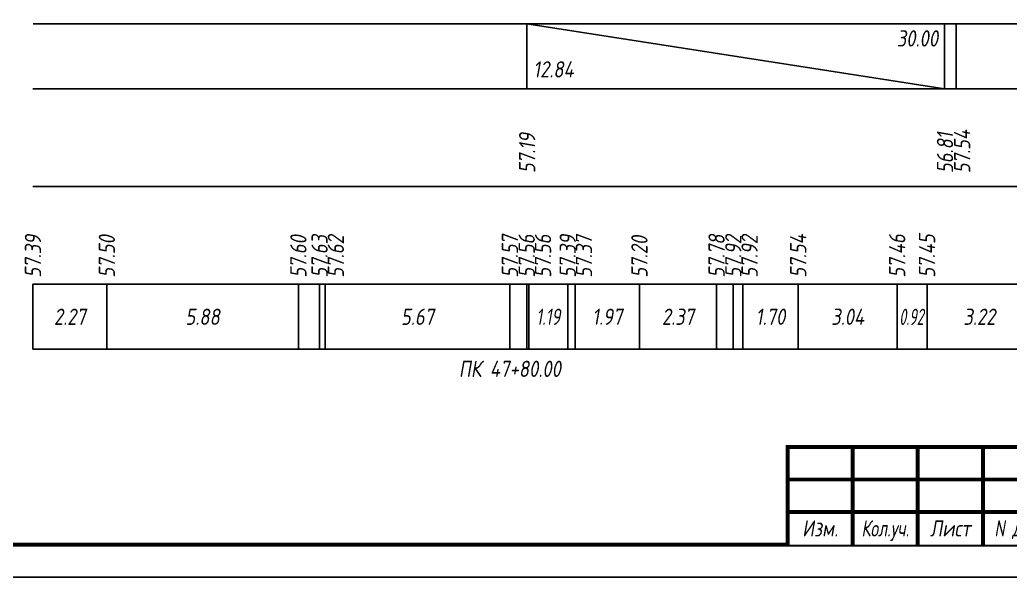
# Model space of a CAD drawing. Extents: x -717 to 1451, y -133302 to 233.
# Drawn here: x 82 to 234.1, y -75586.4 to -75500.8 of the extents above; entities that cross this region are included whole.
import ezdxf
from ezdxf.enums import TextEntityAlignment as Align

# ---------------------------------------------------------------- set-up
doc = ezdxf.new("R2010")
doc.units = 0
for name, color, linetype in [('Зарамочное оформление', 7, 'Continuous'), ('Код_510', 7, 'Continuous'), ('Код_516', 1, 'Continuous'), ('Подписи поперечников', 7, 'Continuous'), ('Таблица', 7, 'Continuous')]:
    doc.layers.add(name, color=color, linetype=linetype)
doc.styles.add('М', font='romand.shx', dxfattribs={"width": 0.8, "oblique": 10, "height": 2.5})

# ---------------------------------------------------------------- blocks, each defined once
blk = doc.blocks.new('Штамп')
at = {"linetype": 'Continuous'}
blk.add_wipeout([(199.95, -411.25), (384.95, -411.25), (384.95, -426.25), (199.95, -426.25)], dxfattribs=at).dxf.layer = 'Зарамочное оформление'
at = {"layer": 'Зарамочное оформление', "linetype": 'Continuous', "lineweight": -3, "const_width": 0.6, "flags": 128}
for points in [[(199.95, -426.25), (199.95, -411.25), (384.95, -411.25)], [(209.95, -411.25), (209.95, -426.25)], [(219.95, -411.25), (219.95, -426.25)], [(229.95, -411.25), (229.95, -426.25)], [(199.95, -416.25), (264.95, -416.25)], [(199.95, -421.25), (264.95, -421.25)]]:
    blk.add_lwpolyline(points, dxfattribs=at)
at = {"layer": 'Зарамочное оформление', "linetype": 'Continuous', "style": 'М', "oblique": 10}
for s, width, p in [('Изм.', 0.8, (204.95, -423.75)), ('Кол.уч.', 0.7, (214.95, -423.75)), ('Лист', 0.8, (224.95, -423.75)), ('N док.', 0.7, (235.28, -423.75))]:
    blk.add_text(s, height=2.5, dxfattribs=dict(at, width=width)).set_placement(p, align=Align.MIDDLE_CENTER)
blk = doc.blocks.new('шифр')
blk.add_blockref('Штамп', (0, -75215))

msp = doc.modelspace()

# ---------------------------------------------------------------- linework, layer by layer
at = {"flags": 128}
msp.add_lwpolyline([(-30.054, -75586.421), (389.946, -75586.421), (389.946, -75289.421), (-30.054, -75289.421)], close=True, dxfattribs=at)
at = {"const_width": 0.6, "flags": 128}
msp.add_lwpolyline([(-10.054, -75581.421), (384.946, -75581.421), (384.946, -75294.421), (-10.054, -75294.421)], close=True, dxfattribs=at)
at = {"layer": 'Код_510'}
for p, q in [((84.06, -75551.421), (84.06, -75541.421)), ((95.413, -75551.421), (95.413, -75541.421)), ((124.823, -75551.421), (124.823, -75541.421)), ((128.079, -75551.421), (128.079, -75541.421)), ((128.944, -75551.421), (128.944, -75541.421)), ((157.31, -75551.421), (157.31, -75541.421)), ((159.897, -75551.421), (159.897, -75541.421)), ((160.218, -75551.421), (160.218, -75541.421)), ((166.185, -75551.421), (166.185, -75541.421)), ((167.353, -75551.421), (167.353, -75541.421)), ((177.203, -75551.421), (177.203, -75541.421)), ((189.055, -75551.421), (189.055, -75541.421)), ((191.619, -75551.421), (191.619, -75541.421)), ((193.103, -75551.421), (193.103, -75541.421)), ((201.591, -75551.421), (201.591, -75541.421)), ((216.789, -75551.421), (216.789, -75541.421)), ((221.374, -75551.421), (221.374, -75541.421))]:
    msp.add_line(p, q, dxfattribs=at)
at = {"layer": 'Код_516'}
for p, q in [((159.897, -75511.421), (159.897, -75501.421)), ((159.897, -75501.421), (224.077, -75511.421)), ((224.077, -75511.421), (224.077, -75501.421)), ((224.077, -75511.421), (224.077, -75501.421)), ((225.836, -75511.421), (225.836, -75501.421))]:
    msp.add_line(p, q, dxfattribs=at)
at = {"layer": 'Таблица'}
for p, q in [((84.114, -75501.421), (250.89, -75501.421)), ((84.06, -75511.421), (250.836, -75511.421)), ((84.06, -75526.421), (250.836, -75526.421)), ((84.06, -75541.421), (250.836, -75541.421)), ((84.06, -75551.421), (250.836, -75551.421))]:
    msp.add_line(p, q, dxfattribs=at)

# ---------------------------------------------------------------- texts
at = {"layer": 'Код_510', "style": 'М', "oblique": 10, "width": 0.8}
for s, p in [('57.39', (84.06, -75540.421)), ('57.50', (95.413, -75540.421)), ('57.60', (124.823, -75540.421)), ('57.63', (128.079, -75540.421)), ('57.62', (130.579, -75540.421)), ('57.57', (157.31, -75540.421)), ('57.56', (159.897, -75540.421)), ('57.56', (162.397, -75540.421)), ('57.39', (166.185, -75540.421)), ('57.37', (168.685, -75540.421)), ('57.20', (177.203, -75540.421)), ('57.78', (189.055, -75540.421)), ('57.92', (191.619, -75540.421)), ('57.92', (194.119, -75540.421)), ('57.54', (201.591, -75540.421)), ('57.46', (216.789, -75540.421)), ('57.45', (221.374, -75540.421))]:
    msp.add_text(s, height=2.5, rotation=90, dxfattribs=at).set_placement(p, align=Align.MIDDLE_LEFT)
at = {"layer": 'Код_510', "style": 'М', "oblique": 10}
for s, width, p in [('2.27', 0.8, (89.736, -75546.421)), ('5.88', 0.8, (110.118, -75546.421)), ('5.67', 0.8, (143.127, -75546.421)), ('1.19', 0.7, (163.202, -75546.421)), ('1.97', 0.8, (172.278, -75546.421)), ('2.37', 0.8, (183.129, -75546.421)), ('1.70', 0.8, (197.347, -75546.421)), ('3.04', 0.8, (209.19, -75546.421)), ('0.92', 0.6, (218.975, -75546.435)), ('3.22', 0.8, (229.412, -75546.421))]:
    msp.add_text(s, height=2.5, dxfattribs=dict(at, width=width)).set_placement(p, align=Align.MIDDLE_CENTER)
at = {"layer": 'Код_516', "style": 'М', "oblique": 10, "width": 0.8}
msp.add_text('30.00', height=2.5, dxfattribs=at).set_placement((223.077, -75502.421), align=Align.TOP_RIGHT)
msp.add_text('12.84', height=2.5, dxfattribs=at).set_placement((160.897, -75510.421), align=Align.BOTTOM_LEFT)
for s, p in [('57.19', (159.952, -75524.371)), ('56.81', (224.131, -75524.371)), ('57.54', (226.765, -75524.391))]:
    msp.add_text(s, height=2.5, rotation=90, dxfattribs=at).set_placement(p, align=Align.MIDDLE_LEFT)
at = {"layer": 'Подписи поперечников', "style": 'М', "oblique": 10, "width": 0.8}
msp.add_text('ПК 47+80.00', height=2.5, dxfattribs=at).set_placement((157.31, -75556.421), align=Align.BOTTOM_CENTER)

# ---------------------------------------------------------------- next in the draw order: block references
msp.add_blockref('шифр', (0, 59.829))

doc.saveas('drawing.dxf')
